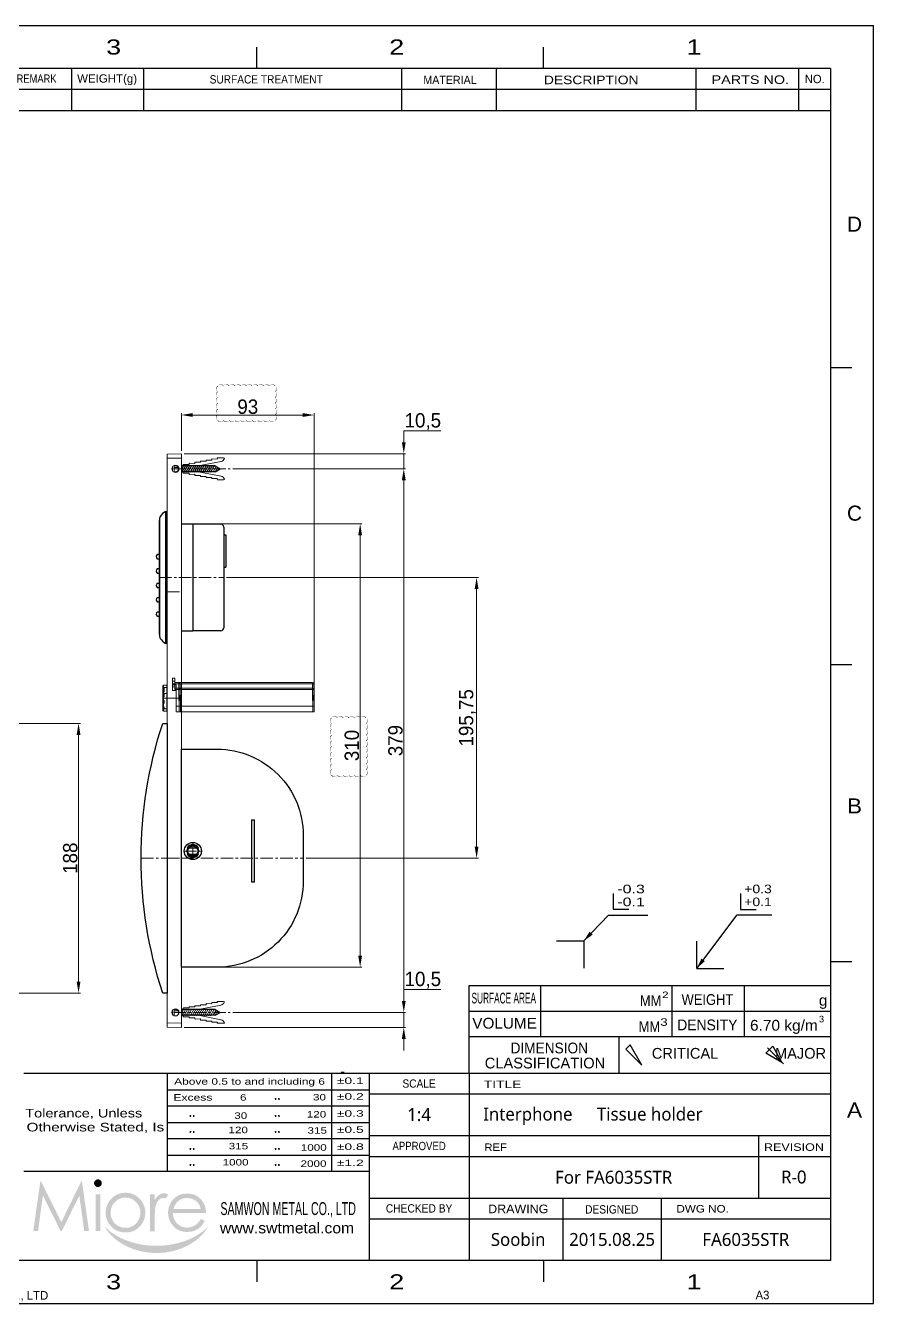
# Model space of a CAD drawing. Extents: x 1063 to 2323, y 0 to 891.
# Drawn here: x 1732 to 2323, y 0 to 891 of the extents above; entities that cross this region are included whole.
import ezdxf
from ezdxf.enums import TextEntityAlignment as Align

# ---------------------------------------------------------------- set-up
doc = ezdxf.new("R2010")
doc.units = 0
doc.header["$LTSCALE"] = 23.1
for name, pattern in [('CENTER', [0.6, 0.375, -0.075, 0.075, -0.075]), ('DASHED', [0.2, 0.1, -0.1]), ('HIDDEN', [0.2, 0.1, -0.1]), ('SOLID', [0])]:
    doc.linetypes.add(name, pattern=pattern)
doc.layers.get('0').update_dxf_attribs({"linetype": 'CONTINUOUS'})
doc.layers.get('Defpoints').update_dxf_attribs({"linetype": 'CONTINUOUS'})
doc.layers.add('AM_5', color=3, linetype='CONTINUOUS', lineweight=25)
doc.layers.add('LAYER_1', color=160, linetype='CONTINUOUS')
doc.layers.add('line 2', color=140, linetype='CONTINUOUS')
doc.styles.get("Standard").update_dxf_attribs({"font": 'malgun.ttf'})
doc.styles.add('TEXTSTYLE_0', font='txt', dxfattribs={"width": 0.8})
doc.styles.add('굴림', font='')
doc.styles.get('굴림').set_extended_font_data('Gulim')
doc.dimstyles.new('10', dxfattribs={"dimtxt": 10, "dimasz": 8, "dimexe": 1.25, "dimexo": 2, "dimtad": 1, "dimtoh": 1, "dimtxsty": '굴림', "dimcen": 2.5, "dimclrd": 140, "dimclre": 140, "dimclrt": 130, "dimadec": 0, "dimazin": 0, "dimtfac": 1, "dimtmove": 0, "dimatfit": 3, "dimfxl": 1, "dimlwd": 9, "dimlwe": 9, "dimarcsym": 0})

# ---------------------------------------------------------------- blocks, each defined once
blk = doc.blocks.new('h37')
at = {"color": 1, "linetype": 'CENTER', "lineweight": 5}
blk.add_line((4727.81, 3172.59), (4767.12, 3172.59), dxfattribs=at)
at = {"lineweight": 13}
for p, q in [((4733.17, 3172.14), (4734.82, 3174.99)), ((4733.17, 3174.63), (4733.38, 3174.99)), ((4733.48, 3170.19), (4736.25, 3174.99)), ((4734.92, 3170.19), (4737.69, 3174.99)), ((4736.36, 3170.19), (4739.13, 3174.99)), ((4737.79, 3170.19), (4740.56, 3174.99)), ((4739.23, 3170.19), (4742, 3174.99)), ((4740.67, 3170.19), (4743.44, 3174.99)), ((4742.1, 3170.19), (4744.87, 3174.99)), ((4743.54, 3170.19), (4746.31, 3174.99)), ((4744.98, 3170.19), (4747.75, 3174.99)), ((4746.41, 3170.19), (4749.18, 3174.99)), ((4747.85, 3170.19), (4750.62, 3174.99)), ((4749.28, 3170.19), (4752.06, 3174.99)), ((4750.72, 3170.19), (4753.49, 3174.99)), ((4752.16, 3170.19), (4754.93, 3174.99)), ((4753.59, 3170.19), (4756.37, 3174.99)), ((4755.26, 3170.59), (4757.35, 3174.22)), ((4756.7, 3170.59), (4758.43, 3173.6)), ((4758.85, 3171.83), (4759.51, 3172.97))]:
    blk.add_line(p, q, dxfattribs=at)
at = {"lineweight": 30}
for p, q in [((4756.7, 3174.59), (4733.17, 3174.59)), ((4756.7, 3174.59), (4760.17, 3172.59)), ((4756.7, 3170.59), (4760.17, 3172.59)), ((4756.7, 3170.59), (4733.17, 3170.59))]:
    blk.add_line(p, q, dxfattribs=at)
blk.add_line((4733.17, 3174.59), (4733.17, 3170.59))
at = {"lineweight": 9}
for p, q in [((4734.51, 3174.59), (4734.51, 3175.44)), ((4738.51, 3175.65), (4734.7, 3175.65)), ((4738.69, 3175.87), (4738.66, 3176.24)), ((4738.88, 3176.45), (4742.44, 3176.4)), ((4742.6, 3176.62), (4742.57, 3176.99)), ((4742.78, 3177.2), (4746.34, 3177.15)), ((4760.83, 3177.73), (4744.79, 3174.59)), ((4746.5, 3177.37), (4746.47, 3177.74)), ((4746.68, 3177.95), (4750.25, 3177.9)), ((4750.43, 3178.12), (4750.4, 3178.49)), ((4750.61, 3178.71), (4754.18, 3178.66)), ((4754.35, 3178.87), (4754.32, 3179.24)), ((4754.53, 3179.46), (4758.1, 3179.41)), ((4758.28, 3179.63), (4758.25, 3180)), ((4758.46, 3180.21), (4762.61, 3180.17)), ((4734.51, 3170.59), (4734.51, 3169.75)), ((4738.51, 3169.54), (4734.7, 3169.54)), ((4738.69, 3169.32), (4738.66, 3168.95)), ((4738.88, 3168.73), (4742.44, 3168.78)), ((4742.6, 3168.57), (4742.57, 3168.2)), ((4742.78, 3167.98), (4746.34, 3168.03)), ((4760.83, 3167.45), (4744.79, 3170.59)), ((4746.5, 3167.82), (4746.47, 3167.45)), ((4746.68, 3167.23), (4750.25, 3167.28)), ((4750.43, 3167.07), (4750.4, 3166.7)), ((4750.61, 3166.48), (4754.18, 3166.53)), ((4754.35, 3166.31), (4754.32, 3165.94)), ((4754.53, 3165.73), (4758.1, 3165.78)), ((4758.28, 3165.56), (4758.25, 3165.19)), ((4758.46, 3164.97), (4762.61, 3165.02))]:
    blk.add_line(p, q, dxfattribs=at)
for centre, radius, start, end in [((4734.71, 3175.45), 0.2, 93.02429, 183.02429), ((4738.49, 3175.85), 0.2, 274.72453, 4.72453), ((4738.86, 3176.25), 0.2, 85.94619, 184.72453), ((4742.4, 3176.6), 0.2, 274.72453, 4.72453), ((4742.77, 3177), 0.2, 85.94619, 184.72453), ((4746.3, 3177.35), 0.2, 274.72453, 4.72453), ((4746.67, 3177.75), 0.2, 85.94619, 184.72453), ((4750.23, 3178.1), 0.2, 274.72453, 4.72453), ((4750.6, 3178.51), 0.2, 85.94619, 184.72453), ((4754.15, 3178.86), 0.2, 274.72453, 4.72453), ((4754.52, 3179.26), 0.2, 85.94619, 184.72453), ((4758.08, 3179.61), 0.2, 274.72453, 4.72453), ((4758.45, 3180.01), 0.2, 85.94619, 184.72453), ((4760.04, 3180.96), 3.32, 283.65364, 340.29393), ((4762.5, 3179.35), 0.824, 36.00853, 82.26499), ((4734.71, 3169.74), 0.2, 176.97571, 266.97571), ((4738.49, 3169.34), 0.2, 355.27547, 85.27547), ((4738.86, 3168.93), 0.2, 175.27547, 274.05381), ((4742.4, 3168.59), 0.2, 355.27547, 85.27547), ((4742.77, 3168.18), 0.2, 175.27547, 274.05381), ((4746.3, 3167.84), 0.2, 355.27547, 85.27547), ((4746.67, 3167.43), 0.2, 175.27547, 274.05381), ((4750.23, 3167.08), 0.2, 355.27547, 85.27547), ((4750.6, 3166.68), 0.2, 175.27547, 274.05381), ((4754.15, 3166.33), 0.2, 355.27547, 85.27547), ((4754.52, 3165.93), 0.2, 175.27547, 274.05381), ((4758.08, 3165.58), 0.2, 355.27547, 85.27547), ((4758.45, 3165.17), 0.2, 175.27547, 274.05381), ((4760.04, 3164.23), 3.32, 19.70607, 76.34636), ((4762.5, 3165.83), 0.824, 277.73501, 323.99147)]:
    blk.add_arc(centre, radius, start, end, dxfattribs=at)
blk = doc.blocks.new('bn-side12')
at = {"color": 7, "linetype": 'Continuous', "lineweight": 15}
for p, q in [((-953.73, -101.59), (-963.73, -101.76)), ((-963.73, -101.76), (-963.73, -501.41)), ((-953.73, -104.59), (-963.73, -104.76)), ((-953.73, -101.59), (-953.73, -501.59)), ((-959.83, -110.59), (-959.83, -113.59)), ((-958.83, -114.38), (-958.83, -109.79)), ((-958.83, -111.09), (-955.99, -111.09)), ((-959.83, -489.59), (-959.83, -492.59)), ((-958.83, -493.38), (-958.83, -488.79)), ((-958.83, -489.1), (-956.37, -489.06)), ((-955.73, -490.05), (-958.83, -490)), ((-963.73, -498.41), (-953.73, -498.59)), ((-955.73, -492.44), (-955.73, -490.05)), ((-953.73, -501.59), (-963.73, -501.41))]:
    blk.add_line(p, q, dxfattribs=at)
at = {"color": 1, "linetype": 'CENTER', "lineweight": 0}
for p, q in [((-963.73, -197.84), (-953.73, -197.84)), ((-963.73, -272.09), (-953.73, -272.09)), ((-945.73, -384.59), (-945.73, -372.59)), ((-951.73, -378.59), (-939.73, -378.59)), ((-963.73, -383.59), (-953.73, -383.59))]:
    blk.add_line(p, q, dxfattribs=at)
at = {"color": 0}
for p, q in [((-949.68, -376.44), (-941.79, -376.44)), ((-949.68, -380.74), (-941.79, -380.74))]:
    blk.add_line(p, q, dxfattribs=at)
at = {"color": 2, "linetype": 'CENTER', "lineweight": 0}
blk.add_line((-981.73, -383.59), (-868.73, -383.59), dxfattribs=at)
blk.add_lwpolyline([(-966.73, -289.59), (-963.73, -289.59), (-963.73, -477.59), (-966.73, -477.59, -0.159574), (-966.73, -289.59, -0.724771)], format="xyb")
blk.add_lwpolyline([(-953.73, -307.59), (-928.73, -307.59, -0.414214), (-868.73, -367.59), (-868.73, -399.59, -0.414214), (-928.73, -459.59), (-953.73, -459.59)], format="xyb", close=True)
blk.add_lwpolyline([(-904.73, -400.09), (-902.73, -400.09), (-902.73, -357.09), (-904.73, -357.09)], close=True)
at = {"color": 7, "linetype": 'Continuous', "lineweight": 15, "flags": 128}
blk.add_lwpolyline([(-958.83, -489.24), (-958.64, -489.15), (-958.52, -489.1)], dxfattribs=at)
at = {"color": 7, "linetype": 'Continuous', "lineweight": 15}
for centre in [(-957.83, -112.09), (-957.83, -491.09)]:
    blk.add_circle(centre, 2.5, dxfattribs=at)
blk.add_circle((-945.73, -378.59), 6)
at = {"color": 7, "lineweight": 40}
blk.add_circle((-945.73, -378.59), 3.75, dxfattribs=at)
at = {"color": 7, "linetype": 'Continuous', "lineweight": 15}
for centre, start, end in [((-957.83, -112.09), 241.56311, 118.43689), ((-957.83, -491.09), 29.68385, 73.08495)]:
    blk.add_arc(centre, 2.1, start, end, dxfattribs=at)
at = {"color": 0}
for start, end in [(28.57503, 151.42497), (208.57503, 331.42497)]:
    blk.add_arc((-945.73, -378.59), 4.5, start, end, dxfattribs=at)
at = {"color": 2, "linetype": 'HIDDEN', "lineweight": 0}
for start, end in [(31.93152, 148.06848), (211.93152, 328.06848)]:
    blk.add_arc((-945.73, -378.59), 4.07, start, end, dxfattribs=at)
at = {"color": 3, "linetype": 'HIDDEN', "lineweight": 5}
for start, end in [(34.983, 145.017), (214.983, 325.017)]:
    blk.add_arc((-945.73, -378.59), 3.75, start, end, dxfattribs=at)
for p in [(-5686.9, -3284.68), (-5686.9, -3663.68)]:
    blk.add_blockref('h37', p)
blk = doc.blocks.new('*D14')
at = {"layer": 'AM_5', "color": 140, "lineweight": 9, "transparency": 16777216}
for p, q in [((1876.33, 581.94), (1996.75, 581.94)), ((1995.5, 573.94), (1995.5, 210.94)), ((1876.33, 202.94), (1996.75, 202.94))]:
    blk.add_line(p, q, dxfattribs=at)
at = {"layer": 'AM_5', "color": 140, "transparency": 16777216}
for points in [[(1994.16, 573.94), (1996.83, 573.94), (1995.5, 581.94)], [(1994.16, 210.94), (1996.83, 210.94), (1995.5, 202.94)]]:
    blk.add_solid(points, dxfattribs=at)
at = {"layer": 'Defpoints', "color": 0, "transparency": 16777216}
for p in [(1874.33, 581.94), (1874.33, 202.94), (1995.5, 202.94)]:
    blk.add_point(p, dxfattribs=at)
at = {"layer": 'AM_5', "color": 130, "transparency": 16777216, "insert": (1989.74, 392.44), "char_height": 10, "attachment_point": 5, "rotation": 90, "style": '굴림'}
blk.add_mtext('379', dxfattribs=at)
blk = doc.blocks.new('*D15')
at = {"layer": 'AM_5', "color": 140, "lineweight": 9, "transparency": 16777216}
for p, q in [((1995.5, 600.44), (1995.5, 608.44)), ((1995.5, 608.44), (2021.44, 608.44)), ((1842.38, 592.44), (1996.75, 592.44)), ((1995.5, 581.94), (1995.5, 592.44)), ((1876.33, 581.94), (1996.75, 581.94)), ((1995.5, 573.94), (1995.5, 565.94))]:
    blk.add_line(p, q, dxfattribs=at)
at = {"layer": 'AM_5', "color": 140, "transparency": 16777216}
for points in [[(1994.16, 600.44), (1996.83, 600.44), (1995.5, 592.44)], [(1994.16, 573.94), (1996.83, 573.94), (1995.5, 581.94)]]:
    blk.add_solid(points, dxfattribs=at)
at = {"layer": 'Defpoints', "color": 0, "transparency": 16777216}
for p in [(1840.38, 592.44), (1995.5, 592.44), (1874.33, 581.94)]:
    blk.add_point(p, dxfattribs=at)
at = {"layer": 'AM_5', "color": 130, "transparency": 16777216, "insert": (2008.78, 614.82), "char_height": 10, "attachment_point": 5, "style": '굴림'}
blk.add_mtext('10,5', dxfattribs=at)
blk = doc.blocks.new('*D16')
at = {"layer": 'AM_5', "color": 140, "lineweight": 9, "transparency": 16777216}
for p, q in [((1995.5, 210.94), (1995.5, 218.94)), ((1995.5, 218.94), (2021.44, 218.94)), ((1876.33, 202.94), (1996.75, 202.94)), ((1995.5, 192.44), (1995.5, 202.94)), ((1842.38, 192.44), (1996.75, 192.44)), ((1995.5, 184.44), (1995.5, 176.44))]:
    blk.add_line(p, q, dxfattribs=at)
at = {"layer": 'AM_5', "color": 140, "transparency": 16777216}
for points in [[(1994.16, 210.94), (1996.83, 210.94), (1995.5, 202.94)], [(1994.16, 184.44), (1996.83, 184.44), (1995.5, 192.44)]]:
    blk.add_solid(points, dxfattribs=at)
at = {"layer": 'Defpoints', "color": 0, "transparency": 16777216}
for p in [(1874.33, 202.94), (1995.5, 202.94), (1840.38, 192.44)]:
    blk.add_point(p, dxfattribs=at)
at = {"layer": 'AM_5', "color": 130, "transparency": 16777216, "insert": (2008.78, 225.32), "char_height": 10, "attachment_point": 5, "style": '굴림'}
blk.add_mtext('10,5', dxfattribs=at)
blk = doc.blocks.new('tray-form6')
at = {"color": 7, "linetype": 'Continuous', "lineweight": 15}
for p, q in [((3485.15, -451.73), (3485.15, -456.23)), ((3485.15, -451.73), (3486.65, -451.73)), ((3486.68, -453.69), (3485.15, -453.69)), ((3486.65, -451.73), (3486.72, -455.71)), ((3485.15, -456.23), (3487.65, -456.23)), ((3486.7, -454.73), (3582.66, -454.73)), ((3486.72, -455.71), (3489.48, -455.71)), ((3487.65, -456.23), (3487.65, -471.23)), ((3489.48, -455.71), (3489.48, -454.73)), ((3489.75, -471.23), (3489.48, -455.71)), ((3490.48, -455.71), (3490.75, -471.23)), ((3490.48, -455.71), (3582.66, -455.71)), ((3582.66, -455.71), (3582.66, -454.73)), ((3582.94, -471.23), (3582.66, -455.71)), ((3583.66, -455.71), (3583.94, -471.23)), ((3487.65, -471.23), (3583.94, -471.23))]:
    blk.add_line(p, q, dxfattribs=at)
for centre, radius, start, end in [((3489.48, -455.73), 1, 1, 90), ((3489.98, -470.04), 14.34, 88.00162, 91.99838), ((3582.66, -455.73), 1, 1, 90), ((3583.16, -470.04), 14.34, 88.00162, 91.99838)]:
    blk.add_arc(centre, radius, start, end, dxfattribs=at)
blk = doc.blocks.new('*D17')
at = {"layer": 'AM_5', "color": 140, "lineweight": 9, "transparency": 16777216}
for p, q in [((1842.38, 543.62), (1966.33, 543.62)), ((1965.08, 535.62), (1965.08, 242.44)), ((1842.38, 234.44), (1966.33, 234.44))]:
    blk.add_line(p, q, dxfattribs=at)
at = {"layer": 'AM_5', "color": 140, "transparency": 16777216}
for points in [[(1963.75, 535.62), (1966.41, 535.62), (1965.08, 543.62)], [(1963.75, 242.44), (1966.41, 242.44), (1965.08, 234.44)]]:
    blk.add_solid(points, dxfattribs=at)
at = {"layer": 'Defpoints', "color": 0, "transparency": 16777216}
for p in [(1840.38, 543.62), (1840.38, 234.44), (1965.08, 234.44)]:
    blk.add_point(p, dxfattribs=at)
at = {"layer": 'AM_5', "color": 130, "transparency": 16777216, "insert": (1959.32, 389.03), "char_height": 10, "attachment_point": 5, "rotation": 90, "style": '굴림'}
blk.add_mtext('310', dxfattribs=at)
blk = doc.blocks.new('*D18')
at = {"layer": 'AM_5', "color": 140, "lineweight": 9, "transparency": 16777216}
for p, q in [((1840.38, 594.44), (1840.38, 620.7)), ((1848.38, 619.45), (1925.07, 619.45)), ((1933.07, 414.44), (1933.07, 620.7))]:
    blk.add_line(p, q, dxfattribs=at)
at = {"layer": 'AM_5', "color": 140, "transparency": 16777216}
for points in [[(1848.38, 620.78), (1848.38, 618.12), (1840.38, 619.45)], [(1925.07, 620.78), (1925.07, 618.12), (1933.07, 619.45)]]:
    blk.add_solid(points, dxfattribs=at)
at = {"layer": 'Defpoints', "color": 0, "transparency": 16777216}
for p in [(1933.07, 619.45), (1840.38, 592.44), (1933.07, 412.44)]:
    blk.add_point(p, dxfattribs=at)
at = {"layer": 'AM_5', "color": 130, "transparency": 16777216, "insert": (1886.72, 625.2), "char_height": 10, "attachment_point": 5, "style": '굴림'}
blk.add_mtext('93', dxfattribs=at)
blk = doc.blocks.new('mi')
at = {"layer": 'LAYER_1'}
for points in [[(21952.5, -4730), (21980.9, -4530), (21984.2, -4530), (22065.4, -4694.2), (22145.8, -4530), (22148.9, -4530), (22177.5, -4730), (22158, -4730), (22138.3, -4587.1), (22067.8, -4730), (22062.5, -4730), (21991.3, -4586), (21971.8, -4730)], [(22203.8, -4582.6), (22222.8, -4582.6), (22222.8, -4729.6), (22203.8, -4729.6)]]:
    blk.add_hatch(color=7, dxfattribs=at).paths.add_polyline_path(points)
h = blk.add_hatch(color=7, dxfattribs=at)
edge = h.paths.add_edge_path()
edge.add_spline(control_points=[(22213.3, -4521.6), (22217.6, -4521.6), (22221.2, -4523.1), (22224.3, -4526.1), (22227.3, -4529.2), (22228.8, -4532.8), (22228.8, -4537.1), (22228.8, -4541.3), (22227.3, -4545), (22224.3, -4548), (22221.2, -4551), (22217.6, -4552.6), (22213.3, -4552.6), (22209.1, -4552.6), (22205.4, -4551), (22202.4, -4548), (22199.4, -4545), (22197.8, -4541.3), (22197.8, -4537.1), (22197.8, -4532.8), (22199.4, -4529.2), (22202.4, -4526.1), (22205.4, -4523.1), (22209.1, -4521.6), (22213.3, -4521.6)], knot_values=[0, 0, 0, 0, 1, 1, 1, 2, 2, 2, 3, 3, 3, 4, 4, 4, 5, 5, 5, 6, 6, 6, 7, 7, 7, 8, 8, 8, 8], degree=3, periodic=0)
h = blk.add_hatch(color=7, dxfattribs=at)
edge = h.paths.add_edge_path()
edge.add_spline(control_points=[(22324.6, -4575.7), (22348.3, -4575.7), (22367.9, -4584.2), (22383.4, -4601.2), (22397.5, -4616.7), (22404.6, -4635), (22404.6, -4656.1), (22404.6, -4677.4), (22397.1, -4696), (22382.2, -4711.9), (22367.3, -4727.8), (22348.1, -4735.7), (22324.6, -4735.7), (22301.1, -4735.7), (22281.9, -4727.8), (22266.9, -4711.9), (22252, -4696), (22244.6, -4677.4), (22244.6, -4656.1), (22244.6, -4635.1), (22251.6, -4616.8), (22265.7, -4601.3), (22281.3, -4584.3), (22300.9, -4575.7), (22324.6, -4575.7)], knot_values=[0, 0, 0, 0, 1, 1, 1, 2, 2, 2, 3, 3, 3, 4, 4, 4, 5, 5, 5, 6, 6, 6, 7, 7, 7, 8, 8, 8, 8], degree=3, periodic=0)
edge = h.paths.add_edge_path(flags=16)
edge.add_spline(control_points=[(22324.6, -4594.8), (22308.2, -4594.8), (22294.1, -4600.8), (22282.3, -4612.9), (22270.5, -4624.9), (22264.6, -4639.5), (22264.6, -4656.5), (22264.6, -4667.5), (22267.3, -4677.8), (22272.7, -4687.3), (22278.1, -4696.8), (22285.3, -4704.2), (22294.5, -4709.3), (22303.6, -4714.5), (22313.6, -4717.1), (22324.6, -4717.1), (22335.5, -4717.1), (22345.5, -4714.5), (22354.7, -4709.3), (22363.8, -4704.2), (22371.1, -4696.8), (22376.4, -4687.3), (22381.8, -4677.8), (22384.5, -4667.5), (22384.5, -4656.5), (22384.5, -4639.5), (22378.6, -4624.9), (22366.8, -4612.9), (22354.9, -4600.8), (22340.9, -4594.8), (22324.6, -4594.8)], knot_values=[0, 0, 0, 0, 1, 1, 1, 2, 2, 2, 3, 3, 3, 4, 4, 4, 5, 5, 5, 6, 6, 6, 7, 7, 7, 8, 8, 8, 9, 9, 9, 10, 10, 10, 10], degree=3, periodic=0)
h = blk.add_hatch(color=7, dxfattribs=at)
edge = h.paths.add_edge_path()
edge.add_spline(control_points=[(22423.7, -4581.5), (22423.7, -4581.5), (22442.7, -4581.5), (22442.7, -4581.5), (22442.7, -4581.5), (22442.7, -4603.3), (22442.7, -4603.3), (22448.4, -4594.7), (22454.3, -4588.3), (22460.6, -4584), (22466.9, -4579.8), (22473.4, -4577.7), (22480.2, -4577.7), (22485.4, -4577.7), (22490.9, -4579.4), (22496.7, -4582.8), (22496.7, -4582.8), (22487, -4599), (22487, -4599), (22483.1, -4597.3), (22479.8, -4596.4), (22477.2, -4596.4), (22471, -4596.4), (22465, -4599.1), (22459.3, -4604.3), (22453.5, -4609.6), (22449.1, -4617.7), (22446.1, -4628.8), (22443.8, -4637.3), (22442.7, -4654.4), (22442.7, -4680.3), (22442.7, -4680.3), (22442.7, -4730.7), (22442.7, -4730.7), (22442.7, -4730.7), (22423.7, -4730.7), (22423.7, -4730.7), (22423.7, -4730.7), (22423.7, -4581.5), (22423.7, -4581.5)], knot_values=[0, 0, 0, 0, 1, 1, 1, 2, 2, 2, 3, 3, 3, 4, 4, 4, 5, 5, 5, 6, 6, 6, 7, 7, 7, 8, 8, 8, 9, 9, 9, 10, 10, 10, 11, 11, 11, 12, 12, 12, 13, 13, 13, 13], degree=3, periodic=0)
h = blk.add_hatch(color=7, dxfattribs=at)
edge = h.paths.add_edge_path()
edge.add_spline(control_points=[(22628.5, -4680.8), (22628.5, -4680.8), (22644.6, -4689.2), (22644.6, -4689.2), (22639.3, -4699.5), (22633.2, -4707.9), (22626.3, -4714.2), (22619.4, -4720.5), (22611.6, -4725.3), (22603, -4728.6), (22594.4, -4731.9), (22584.6, -4733.6), (22573.7, -4733.6), (22549.5, -4733.6), (22530.6, -4725.7), (22517, -4709.9), (22503.3, -4694.2), (22496.5, -4676.4), (22496.5, -4656.5), (22496.5, -4637.8), (22502.3, -4621.1), (22513.8, -4606.5), (22528.5, -4587.9), (22548.1, -4578.6), (22572.6, -4578.6), (22597.9, -4578.6), (22618.1, -4588.1), (22633.2, -4607.2), (22643.9, -4620.6), (22649.3, -4637.4), (22649.5, -4657.5), (22649.5, -4657.5), (22516.2, -4657.5), (22516.2, -4657.5), (22516.5, -4674.7), (22522, -4688.7), (22532.7, -4699.7), (22543.3, -4710.7), (22556.4, -4716.1), (22572.1, -4716.1), (22579.6, -4716.1), (22586.9, -4714.8), (22594.1, -4712.2), (22601.2, -4709.6), (22607.3, -4706.1), (22612.3, -4701.8), (22617.3, -4697.5), (22622.7, -4690.5), (22628.5, -4680.8)], knot_values=[0, 0, 0, 0, 1, 1, 1, 2, 2, 2, 3, 3, 3, 4, 4, 4, 5, 5, 5, 6, 6, 6, 7, 7, 7, 8, 8, 8, 9, 9, 9, 10, 10, 10, 11, 11, 11, 12, 12, 12, 13, 13, 13, 14, 14, 14, 15, 15, 15, 16, 16, 16, 16], degree=3, periodic=0)
edge = h.paths.add_edge_path(flags=16)
edge.add_spline(control_points=[(22628.6, -4641.2), (22626.1, -4631.1), (22622.4, -4623), (22617.5, -4616.9), (22612.6, -4610.9), (22606.2, -4606), (22598.2, -4602.3), (22590.2, -4598.6), (22581.8, -4596.8), (22572.9, -4596.8), (22558.4, -4596.8), (22545.9, -4601.4), (22535.4, -4610.7), (22527.8, -4617.5), (22522, -4627.6), (22518.1, -4641.2), (22518.1, -4641.2), (22628.6, -4641.2), (22628.6, -4641.2)], knot_values=[0, 0, 0, 0, 1, 1, 1, 2, 2, 2, 3, 3, 3, 4, 4, 4, 5, 5, 5, 6, 6, 6, 6], degree=3, periodic=0)
h = blk.add_hatch(color=1, dxfattribs=at)
edge = h.paths.add_edge_path()
edge.add_spline(control_points=[(22659.5, -4711.6), (22621.8, -4775), (22541.9, -4818.6), (22449.5, -4818.6), (22357, -4818.6), (22277.1, -4775), (22239.5, -4711.6), (22286.5, -4758.8), (22363, -4789.6), (22449.5, -4789.6), (22535.9, -4789.6), (22612.5, -4758.8), (22659.5, -4711.6)], knot_values=[0, 0, 0, 0, 1, 1, 1, 2, 2, 2, 3, 3, 3, 4, 4, 4, 4], degree=3, periodic=0)
blk = doc.blocks.new('*D22')
at = {"layer": 'AM_5', "color": 140, "lineweight": 9, "transparency": 16777216}
for p, q in [((1871.98, 506.19), (2047.53, 506.19)), ((2046.28, 498.19), (2046.28, 318.44)), ((1927.38, 310.44), (2047.53, 310.44))]:
    blk.add_line(p, q, dxfattribs=at)
at = {"layer": 'AM_5', "color": 140, "transparency": 16777216}
for points in [[(2044.94, 498.19), (2047.61, 498.19), (2046.28, 506.19)], [(2044.94, 318.44), (2047.61, 318.44), (2046.28, 310.44)]]:
    blk.add_solid(points, dxfattribs=at)
at = {"layer": 'Defpoints', "color": 0, "transparency": 16777216}
for p in [(1869.98, 506.19), (1925.38, 310.44), (2046.28, 310.44)]:
    blk.add_point(p, dxfattribs=at)
at = {"layer": 'AM_5', "color": 130, "transparency": 16777216, "insert": (2039.9, 408.32), "char_height": 10, "attachment_point": 5, "rotation": 90, "style": '굴림'}
blk.add_mtext('195,75', dxfattribs=at)
blk = doc.blocks.new('*D23')
at = {"layer": 'AM_5', "color": 140, "lineweight": 9, "transparency": 16777216}
for p, q in [((1588.07, 404.44), (1769.96, 404.44)), ((1768.71, 396.44), (1768.71, 224.44)), ((1588.07, 216.44), (1769.96, 216.44))]:
    blk.add_line(p, q, dxfattribs=at)
at = {"layer": 'AM_5', "color": 140, "transparency": 16777216}
for points in [[(1767.37, 396.44), (1770.04, 396.44), (1768.71, 404.44)], [(1767.37, 224.44), (1770.04, 224.44), (1768.71, 216.44)]]:
    blk.add_solid(points, dxfattribs=at)
at = {"layer": 'Defpoints', "color": 0, "transparency": 16777216}
for p in [(1586.07, 404.44), (1586.07, 216.44), (1768.71, 216.44)]:
    blk.add_point(p, dxfattribs=at)
at = {"layer": 'AM_5', "color": 130, "transparency": 16777216, "insert": (1762.94, 310.44), "char_height": 10, "attachment_point": 5, "rotation": 90, "style": '굴림'}
blk.add_mtext('188', dxfattribs=at)

msp = doc.modelspace()

# ---------------------------------------------------------------- linework, layer by layer
at = {"linetype": 'Continuous'}
for p, q in [((2293.009, 861), (1093.009, 861)), ((2293.009, 861), (2293.009, 30)), ((1730.494, 160.587), (2293.008, 160.587)), ((2293.009, 30), (1093.009, 30))]:
    msp.add_line(p, q, dxfattribs=at)
at = {"color": 7, "linetype": 'Continuous'}
for p, q in [((2293.008, 846.511), (1691.692, 846.511)), ((2293.009, 445.5), (2308.009, 445.5)), ((2101.913, 252.766), (2120.965, 252.766)), ((2120.965, 252.766), (2120.965, 233.713)), ((2199.739, 233.538), (2199.739, 252.591)), ((2199.739, 233.538), (2218.791, 233.538)), ((2040.998, 221.6), (2292.911, 221.6)), ((2040.998, 160.589), (2040.998, 221.6)), ((2293.003, 185.93), (2040.975, 185.93)), ((2249.142, 178.148), (2260.279, 167.011)), ((1971.359, 160.576), (1971.359, 30)), ((1730.495, 92.212), (1971.359, 92.212))]:
    msp.add_line(p, q, dxfattribs=at)
at = {"color": 2, "linetype": 'Continuous'}
for q in [(1691.717, 846.509), (2293.007, 831.509)]:
    msp.add_line((2293.007, 846.509), q, dxfattribs=at)
for p, q in [((1825.381, 546.24), (1824.881, 545.74)), ((1824.881, 545.74), (1824.881, 466.64)), ((1825.381, 464.73), (1825.381, 547.65)), ((1829.381, 552.19), (1829.381, 460.19)), ((1829.381, 552.19), (1830.381, 552.19)), ((1830.381, 552.19), (1830.381, 460.19)), ((1840.381, 543.619), (1848.381, 543.549)), ((1848.381, 543.549), (1848.381, 468.831)), ((1848.381, 543.515), (1848.381, 468.866)), ((1848.381, 543.515), (1867.998, 543.344)), ((1869.981, 541.344), (1869.981, 484.19)), ((1869.981, 535.94), (1871.481, 535.94)), ((1871.481, 535.94), (1871.481, 513.44)), ((1824.881, 522.09), (1823.581, 522.09)), ((1823.581, 519.29), (1824.881, 519.29)), ((1824.881, 512.09), (1823.581, 512.09)), ((1823.581, 509.29), (1824.881, 509.29)), ((1869.981, 513.44), (1871.481, 513.44)), ((1824.881, 502.09), (1823.581, 502.09)), ((1823.581, 499.29), (1824.881, 499.29)), ((1824.881, 492.09), (1823.581, 492.09)), ((1823.581, 489.29), (1824.881, 489.29)), ((1824.881, 482.09), (1823.581, 482.09)), ((1869.981, 484.19), (1869.981, 471.037)), ((1823.581, 479.29), (1824.881, 479.29)), ((1824.881, 466.64), (1825.381, 466.14)), ((1848.381, 468.831), (1840.381, 468.762)), ((1867.998, 469.037), (1848.381, 468.866)), ((1830.381, 460.19), (1829.381, 460.19))]:
    msp.add_line(p, q)
at = {"color": 1, "linetype": 'CENTER', "lineweight": 0}
msp.add_line((1824.881, 506.19), (1869.981, 506.19), dxfattribs=at)
at = {"color": 1, "linetype": 'DASHED', "lineweight": 9, "true_color": 0xff0000}
for p, q in [((1828.381, 429.575), (1827.381, 429.575)), ((1827.381, 428.575), (1828.381, 428.575)), ((1828.381, 429.575), (1828.381, 428.575)), ((1828.381, 428.575), (1828.381, 425.275)), ((1828.381, 425.275), (1828.381, 415.375)), ((1828.381, 415.375), (1827.381, 415.375)), ((1827.381, 414.375), (1828.381, 414.375)), ((1828.381, 415.375), (1828.381, 414.375))]:
    msp.add_line(p, q, dxfattribs=at)
at = {"linetype": 'SOLID', "lineweight": 9}
for p, q in [((1827.381, 425.275), (1827.381, 429.475)), ((1827.881, 430.975), (1830.381, 430.975)), ((1827.881, 429.475), (1827.881, 425.275)), ((1830.381, 429.475), (1827.881, 429.475)), ((1830.381, 425.275), (1830.381, 429.475)), ((1827.381, 414.475), (1827.381, 425.275)), ((1827.881, 425.275), (1827.881, 414.475)), ((1830.381, 425.275), (1827.881, 425.275)), ((1830.381, 414.475), (1830.381, 425.275)), ((1827.881, 414.475), (1830.381, 414.475)), ((1830.381, 412.975), (1827.881, 412.975))]:
    msp.add_line(p, q, dxfattribs=at)
at = {"color": 13, "linetype": 'CENTER', "lineweight": 0}
msp.add_line((1830.381, 421.975), (1827.381, 421.975), dxfattribs=at)
at = {"color": 6, "lineweight": 100}
for points in [[(1865.782, 615.688, 0, 0.4, -0.5205671), (1865.782, 619.688, 0, 0.4, -0.5205671), (1865.782, 623.688, 0, 0.4, -0.5205671), (1865.782, 627.688, 0, 0.4, -0.5205671), (1865.782, 631.688, 0, 0.4, -0.5205671), (1865.782, 635.688, 0, 0.4, -0.5205671), (1865.782, 639.688, 0, 0.4, -0.5205671), (1869.782, 639.688, 0, 0.4, -0.5205671), (1873.782, 639.688, 0, 0.4, -0.5205671), (1877.782, 639.688, 0, 0.4, -0.5205671), (1881.782, 639.688, 0, 0.4, -0.5205671), (1885.782, 639.688, 0, 0.4, -0.5205671), (1889.782, 639.688, 0, 0.4, -0.5205671), (1893.782, 639.688, 0, 0.4, -0.5205671), (1897.782, 639.688, 0, 0.4, -0.5205671), (1901.782, 639.688, 0, 0.4, -0.5205671), (1905.782, 639.688, 0, 0.4, -0.5205671), (1905.782, 635.688, 0, 0.4, -0.5205671), (1905.782, 631.688, 0, 0.4, -0.5205671), (1905.782, 627.688, 0, 0.4, -0.5205671), (1905.782, 623.688, 0, 0.4, -0.5205671), (1905.782, 619.688, 0, 0.4, -0.5205671), (1905.782, 615.688, 0, 0.4, -0.5205671), (1901.782, 615.688, 0, 0.4, -0.5205671), (1897.782, 615.688, 0, 0.4, -0.5205671), (1893.782, 615.688, 0, 0.4, -0.5205671), (1889.782, 615.688, 0, 0.4, -0.5205671), (1885.782, 615.688, 0, 0.4, -0.5205671), (1881.782, 615.688, 0, 0.4, -0.5205671), (1877.782, 615.688, 0, 0.4, -0.5205671), (1873.782, 615.688, 0, 0.4, -0.5205671), (1869.782, 615.688, 0, 0.4, -0.5205671)], [(1945.192, 408.266, 0, 0.4, -0.5205671), (1949.192, 408.266, 0, 0.4, -0.5205671), (1953.192, 408.266, 0, 0.4, -0.5205671), (1957.192, 408.266, 0, 0.4, -0.5205671), (1961.192, 408.266, 0, 0.4, -0.5205671), (1965.192, 408.266, 0, 0.4, -0.5205671), (1969.192, 408.266, 0, 0.4, -0.5205671), (1969.192, 404.266, 0, 0.4, -0.5205671), (1969.192, 400.266, 0, 0.4, -0.5205671), (1969.192, 396.266, 0, 0.4, -0.5205671), (1969.192, 392.266, 0, 0.4, -0.5205671), (1969.192, 388.266, 0, 0.4, -0.5205671), (1969.192, 384.266, 0, 0.4, -0.5205671), (1969.192, 380.266, 0, 0.4, -0.5205671), (1969.192, 376.266, 0, 0.4, -0.5205671), (1969.192, 372.266, 0, 0.4, -0.5205671), (1969.192, 368.266, 0, 0.4, -0.5205671), (1965.192, 368.266, 0, 0.4, -0.5205671), (1961.192, 368.266, 0, 0.4, -0.5205671), (1957.192, 368.266, 0, 0.4, -0.5205671), (1953.192, 368.266, 0, 0.4, -0.5205671), (1949.192, 368.266, 0, 0.4, -0.5205671), (1945.192, 368.266, 0, 0.4, -0.5205671), (1945.192, 372.266, 0, 0.4, -0.5205671), (1945.192, 376.266, 0, 0.4, -0.5205671), (1945.192, 380.266, 0, 0.4, -0.5205671), (1945.192, 384.266, 0, 0.4, -0.5205671), (1945.192, 388.266, 0, 0.4, -0.5205671), (1945.192, 392.266, 0, 0.4, -0.5205671), (1945.192, 396.266, 0, 0.4, -0.5205671), (1945.192, 400.266, 0, 0.4, -0.5205671), (1945.192, 404.266, 0, 0.4, -0.5205671)]]:
    msp.add_lwpolyline(points, format="xyseb", close=True, dxfattribs=at)
at = {"linetype": 'Continuous'}
msp.add_lwpolyline([(2150.352, 177.235), (2161.489, 166.098), (2153.358, 180.241), (2150.352, 177.235)], dxfattribs=at)
at = {"color": 7, "linetype": 'Continuous'}
msp.add_lwpolyline([(2247.904, 174.436), (2252.854, 179.386), (2259.218, 168.072), (2247.904, 174.436)], dxfattribs=at)
for centre, radius, start, end in [((1827.381, 547.651), 2, 147.97224, 180), ((1834.163, 543.408), 10, 118.57006, 147.97224), ((1867.981, 541.344), 2, 0, 89.5), ((1824.406, 520.69), 1.625, 120.510237, 239.489763), ((1824.406, 510.69), 1.625, 120.510237, 239.489763), ((1824.406, 500.69), 1.625, 120.510237, 239.489763), ((1824.406, 490.69), 1.625, 120.510237, 239.489763), ((1824.406, 480.69), 1.625, 120.510237, 239.489763), ((1827.381, 464.73), 2, 180, 212.02776), ((1834.163, 468.972), 10, 212.02776, 241.42994), ((1867.981, 471.037), 2, 270.5, 0)]:
    msp.add_arc(centre, radius, start, end)
at = {"linetype": 'SOLID', "lineweight": 9}
for centre, start, end in [((1827.881, 430.475), 90, 180), ((1827.881, 413.475), 180, 270)]:
    msp.add_arc(centre, 0.5, start, end, dxfattribs=at)
for points in [[(1827.881, 429.475), (1827.381, 429.475), (1827.381, 429.475)], [(1827.381, 429.475), (1827.381, 430.475), (1827.381, 430.475)], [(1827.881, 430.975), (1827.881, 430.975), (1827.881, 429.475)], [(1830.381, 430.975), (1830.381, 430.975), (1830.381, 429.475)], [(1827.381, 425.275), (1827.381, 425.275), (1827.881, 425.275)], [(1827.381, 414.475), (1827.381, 414.475), (1827.881, 414.475)], [(1827.381, 413.475), (1827.381, 413.475), (1827.381, 414.475)], [(1827.881, 414.475), (1827.881, 412.975), (1827.881, 412.975)], [(1830.381, 414.475), (1830.381, 412.975), (1830.381, 412.975)]]:
    msp.add_rational_spline(points, [1, 0.707106781187, 1], degree=2, dxfattribs=at)
at = {"layer": 'line 2'}
for p, q in [((1063.009, 891), (2323.009, 891)), ((2323.009, 0), (2323.009, 891)), ((1893.007, 861), (1893.007, 876)), ((2093.005, 861), (2093.005, 876)), ((1763.697, 861), (1763.697, 846.506)), ((1813.975, 861), (1813.975, 846.506)), ((1993.975, 861), (1993.975, 846.506)), ((2059.981, 861), (2059.981, 846.506)), ((2199.109, 861), (2199.109, 846.506)), ((2270.809, 861), (2270.809, 846.506)), ((1763.717, 846.509), (1763.717, 831.509)), ((1813.997, 846.509), (1813.997, 831.509)), ((1993.997, 846.509), (1993.997, 831.509)), ((2059.997, 846.509), (2059.997, 831.509)), ((2199.107, 846.509), (2199.107, 831.509)), ((2270.807, 846.509), (2270.807, 831.509)), ((2293.007, 831.509), (1691.717, 831.509)), ((2293.009, 652.5), (2308.009, 652.5)), ((2120.965, 252.766), (2138.235, 270.826)), ((2138.235, 270.826), (2165.706, 270.826)), ((2199.739, 233.538), (2227.918, 271.048)), ((2227.918, 271.048), (2252.154, 271.048)), ((2293.009, 238.5), (2308.009, 238.5)), ((2090.753, 221.928), (2090.763, 185.764)), ((2182.628, 186.104), (2182.628, 221.635)), ((2232.77, 221.635), (2232.77, 186.104)), ((2292.998, 203.638), (2040.969, 203.638)), ((2145.399, 186.057), (2145.399, 160.593)), ((1830.677, 92.212), (1830.677, 160.576)), ((1945.414, 92.212), (1945.414, 160.576)), ((2041.006, 160.576), (2041.006, 30)), ((1830.677, 148.97), (1971.359, 148.97)), ((1971.359, 146.066), (2293.009, 146.066)), ((1830.677, 137.828), (1971.359, 137.828)), ((1830.677, 126.222), (1971.359, 126.222)), ((1971.359, 117.063), (2293.009, 117.063)), ((2242.76, 117.106), (2242.76, 73.437)), ((1830.677, 115.08), (1971.359, 115.08)), ((1830.677, 103.474), (1971.359, 103.474)), ((1971.359, 102.535), (2293.009, 102.535)), ((1971.299, 73.492), (2292.905, 73.492)), ((2106.51, 73.54), (2106.51, 30.013)), ((2174.999, 73.161), (2174.999, 29.634)), ((1971.318, 58.992), (2293.009, 58.992)), ((1893.007, 30), (1893.007, 15)), ((2093.005, 30), (2093.005, 15)), ((1063.009, 0), (2323.009, 0))]:
    msp.add_line(p, q, dxfattribs=at)
for points in [[(2141.493, 285.935), (2141.493, 274.886), (2152.542, 274.886)], [(2230.291, 285.756), (2230.291, 274.708), (2241.339, 274.708)]]:
    msp.add_lwpolyline(points, dxfattribs=at)
for points in [[(2120.965, 252.766), (2125.065, 259.223), (2127.233, 257.15)], [(2199.739, 233.538), (2203.044, 240.436), (2205.443, 238.634)]]:
    msp.add_solid(points, dxfattribs=at)

# ---------------------------------------------------------------- block references
for name, p in [('bn-side12', (2794.116, 694.026)), ('tray-form6', (-1650.866, 887.668)), ('tray-form6', (-1650.866, 883.668))]:
    msp.add_blockref(name, p)
at = {"xscale": 0.1728000467874727, "yscale": 0.1728000467874727, "zscale": 0.1728000467874727}
msp.add_blockref('mi', (-2056.248, 867.843), dxfattribs=at)

# ---------------------------------------------------------------- texts
at = {"color": 3, "linetype": 'Continuous', "style": 'TEXTSTYLE_0'}
msp.add_text('.', height=6.787, dxfattribs=at).set_placement((1949.41, 160.44), (1956.198, 160.44), align=Align.FIT)
at = {"linetype": 'Continuous', "style": 'TEXTSTYLE_0'}
for s, height, width, p, p2 in [('SAMWON METAL CO., LTD', 9, 0.529412, (1867.634, 61.624), (1962.134, 61.624)), ('www.swtmetal.com', 7.5, 0.902169, (1867.283, 48.848), (1960.883, 48.848))]:
    msp.add_text(s, height=height, dxfattribs=dict(at, width=width)).set_placement(p, p2, align=Align.FIT)
at = {"char_height": 9, "attachment_point": 5}
for s, width, insert in [('1:4', 23.21575, (2006.182, 131.617)), ('R-0', 22.82973, (2267.467, 88.087)), ('Soobin', 22.82973, (2075.25, 44.543)), ('2015.08.25', 22.82973, (2140.755, 44.543))]:
    msp.add_mtext_dynamic_manual_height_columns(s, width=width, gutter_width=1, heights=[9.668], dxfattribs=dict(at, insert=insert))
note = msp.add_mtext_dynamic_manual_height_columns('Interphone ', width=84.00117, gutter_width=1, heights=[9.668, 0], dxfattribs=dict(insert=(2124.507, 131.617), char_height=9, attachment_point=5))
for column, words in zip(note.columns.linked_columns, ['Tissue holder']):
    column.text = words
for s, insert, width in [('For FA6035STR', (2141.883, 87.907), 135.50292), ('FA6035STR', (2234.004, 44.543), 79.6734)]:
    msp.add_mtext(s, dxfattribs=dict(at, insert=insert, width=width))
at = {"layer": 'line 2', "style": 'TEXTSTYLE_0'}
for s, height, width, p, p2 in [('3', 10.5, 1.5, (1787.925, 870.813), (1798.425, 870.813)), ('2', 10.5, 1.5, (1985.311, 870.813), (1995.811, 870.813)), ('1', 10.5, 3, (2192.645, 870.813), (2203.145, 870.813)), ('REMARK', 5.8039, 0.847059, (1725.518, 851.096), (1753.377, 851.096)), ('WEIGHT(g)', 5.8039, 0.9, (1767.734, 851.195), (1809.522, 851.195)), ('SURFACE TREATMENT', 5.80394, 0.816, (1860.125, 850.6), (1939.059, 850.6)), ('MATERIAL', 5.8039, 0.872727, (2009.15, 850.198), (2046.295, 850.198)), ('DESCRIPTION', 6, 1.1, (2093.207, 850.1), (2159.207, 850.1)), ('PARTS NO.', 6, 1.125, (2210.137, 850.286), (2264.137, 850.286)), ('NO.', 5.8039, 1.2, (2275.122, 850.843), (2289.052, 850.843)), ('D', 10.5, 1.5, (2304.557, 747.282), (2315.057, 747.282)), ('C', 10.5, 1.5, (2304.557, 545.776), (2315.057, 545.776)), ('B', 10.5, 1.5, (2304.557, 341.643), (2315.057, 341.643)), ('-0.3', 6, 1.129412, (2144.398, 285.982), (2163.598, 285.982)), ('+0.3', 6, 1.129412, (2232.921, 286.013), (2252.121, 286.013)), ('-0.1', 6, 1.28, (2144.398, 276.982), (2163.598, 276.982)), ('+0.1', 6, 1.28, (2232.921, 277.013), (2252.121, 277.013)), ('SURFACE AREA', 7.5, 0.514286, (2042.74, 209.173), (2087.74, 209.173)), ('MM', 7.5, 1.2, (2160.126, 207.414), (2175.126, 207.414)), ('2', 4.5, 1.5, (2175.666, 212.959), (2180.166, 212.959)), ('WEIGHT', 7.5, 0.847059, (2189.231, 208.141), (2225.231, 208.141)), ('g', 7.5, 1.2, (2284.96, 207.631), (2290.96, 207.631)), ('MM', 7.5, 1.2, (2159.315, 189.303), (2174.315, 189.303)), ('3', 5.25, 1.5, (2174.293, 193.578), (2179.543, 193.578)), ('DENSITY', 7.5, 0.884211, (2186.171, 190.458), (2228.171, 190.458)), ('6.70 kg/m', 7.5, 0.804255, (2236.941, 190.187), (2284.191, 190.187)), ('3', 4.5, 1.2, (2284.999, 196.036), (2288.599, 196.036)), ('DIMENSION', 7.5, 0.9, (2069.966, 174.362), (2123.966, 174.362)), ('CRITICAL              MAJOR', 7.5, 0.623077, (2168.484, 170.638), (2289.984, 170.638)), ('CLASSIFICATION', 7.5, 0.884211, (2051.966, 163.862), (2135.966, 163.862)), ('Above 0.5 to and including 6', 4.52489, 0.9296, (1835.387, 152.535), (1940.545, 152.535)), ('%%p0.1', 4.5249, 1.666667, (1948.749, 153.042), (1967.603, 153.042)), ('SCALE', 5.8039, 0.857143, (1994.574, 150.419), (2017.79, 150.419)), ('TITLE', 5.2235, 1.153846, (2051.35, 150.158), (2077.468, 150.158)), ('Excess', 4.5249, 1.058824, (1834.879, 141.393), (1862.028, 141.393)), ('6', 4.525, 1.500001, (1881.297, 141.393), (1885.822, 141.393)), ('"', 4.525, 3, (1904.992, 138.666), (1909.517, 138.666)), ('30', 4.5249, 1.333334, (1932.2, 141.537), (1941.25, 141.537)), ('%%p0.2', 4.5249, 1.470588, (1948.749, 142.102), (1967.603, 142.102)), ('Tolerance, Unless', 6, 0.896703, (1731.536, 129.68), (1813.136, 129.68)), ('120', 4.5249, 1.384616, (1927.854, 129.631), (1941.429, 129.631)), ('%%p0.3', 4.5249, 1.470588, (1948.749, 130.197), (1967.603, 130.197)), ('A', 10.5, 1.5, (2304.557, 129.624), (2315.057, 129.624)), ('Otherwise Stated, Is', 6, 0.880734, (1732.464, 119.931), (1828.464, 119.931)), ('"', 4.525, 3, (1845.602, 126.922), (1850.127, 126.922)), ('30', 4.5249, 1.333334, (1877.274, 128.683), (1886.324, 128.683)), ('"', 4.525, 3, (1904.992, 126.922), (1909.517, 126.922)), ('"', 4.525, 3, (1845.602, 115.66), (1850.127, 115.66)), ('120', 4.5249, 1.384615, (1873.25, 118.708), (1886.825, 118.708)), ('"', 4.525, 3, (1904.992, 115.66), (1909.517, 115.66)), ('315', 4.5249, 1.285714, (1928.337, 118.369), (1941.912, 118.369)), ('%%p0.5', 4.5249, 1.470588, (1948.749, 118.934), (1967.603, 118.934)), ('"', 4.525, 3, (1845.602, 103.915), (1850.127, 103.915)), ('315', 4.5249, 1.285714, (1873.411, 107.446), (1886.986, 107.446)), ('"', 4.525, 3, (1904.992, 103.915), (1909.517, 103.915)), ('1000', 4.5249, 1.411765, (1923.67, 106.463), (1941.769, 106.463)), ('%%p0.8', 4.5249, 1.470588, (1948.749, 107.029), (1967.603, 107.029)), ('APPROVED', 5.8039, 0.8, (1987.61, 106.888), (2024.755, 106.888)), ('REF', 5.2235, 1.125, (2051.713, 106.308), (2067.383, 106.308)), ('REVISION', 5.2235, 1.090909, (2246.672, 106.402), (2288.46, 106.402)), ('1000', 4.5249, 1.411765, (1869.148, 96.184), (1887.248, 96.184)), ('2000', 4.5249, 1.263158, (1923.509, 95.201), (1941.608, 95.201)), ('%%p1.2', 4.5249, 1.5625, (1948.749, 95.767), (1967.603, 95.767)), ('"', 4.525, 3, (1845.602, 92.653), (1850.127, 92.653)), ('"', 4.525, 3, (1904.992, 92.653), (1909.517, 92.653)), ('CHECKED BY', 5.8039, 0.827586, (1982.967, 63.371), (2029.398, 63.371)), ('DRAWING', 6, 1.05, (2054.337, 62.914), (2096.337, 62.914)), ('DESIGNED', 5.8039, 0.872727, (2121.924, 62.7), (2159.069, 62.7)), ('DWG NO.', 5.2235, 1.105263, (2185.616, 63.395), (2222.181, 63.395)), ('3', 10.5, 1.5, (1787.925, 9.813), (1798.425, 9.813)), ('2', 10.5, 1.5, (1985.311, 9.813), (1995.811, 9.813)), ('1', 10.5, 3, (2192.645, 9.813), (2203.145, 9.813)), ('A3', 6, 0.96, (2240.843, 2.875), (2250.443, 2.875)), ('SAMWON METAL CO., LTD', 6, 0.847059, (1646.775, 2.599), (1747.575, 2.599))]:
    msp.add_text(s, height=height, dxfattribs=dict(at, width=width)).set_placement(p, p2, align=Align.FIT)
msp.add_text('VOLUME', height=7.5, dxfattribs=at).set_placement((2043.28, 191.631), (2088.28, 191.631), align=Align.FIT)

# ---------------------------------------------------------------- dimensions: what is measured, and where the dimension line sits
at = {"layer": 'AM_5'}
dim = msp.add_linear_dim(base=(1933.069, 619.451), p1=(1840.381, 592.44), p2=(1933.069, 412.44), text='93', dimstyle='10', dxfattribs=at)
dim.commit()
dim.dimension.update_dxf_attribs({"geometry": '*D18', "text_midpoint": (1886.725, 625.202)})
for base, p1, p2, picture, middle in [((1995.498, 592.44), (1874.329, 581.94), (1840.381, 592.44), '*D15', (2008.779, 614.817)), ((1995.498, 202.94), (1874.329, 581.94), (1874.329, 202.94), '*D14', (1989.739, 392.44)), ((2046.275, 310.44), (1869.981, 506.19), (1925.381, 310.44), '*D22', (2039.898, 408.315)), ((1768.708, 216.44), (1586.068, 404.44), (1586.068, 216.44), '*D23', (1762.943, 310.44)), ((1995.498, 202.94), (1840.381, 192.44), (1874.329, 202.94), '*D16', (2008.779, 225.317))]:
    dim = msp.add_linear_dim(base=base, p1=p1, p2=p2, angle=90, dimstyle='10', dxfattribs=at)
    dim.commit()
    dim.dimension.update_dxf_attribs({"geometry": picture, "text_midpoint": middle})
dim = msp.add_linear_dim(base=(1965.082, 234.44), p1=(1840.381, 543.619), p2=(1840.381, 234.44), angle=90, text='310', dimstyle='10', dxfattribs=at)
dim.commit()
dim.dimension.update_dxf_attribs({"geometry": '*D17', "text_midpoint": (1959.317, 389.029)})

doc.saveas('drawing.dxf')
